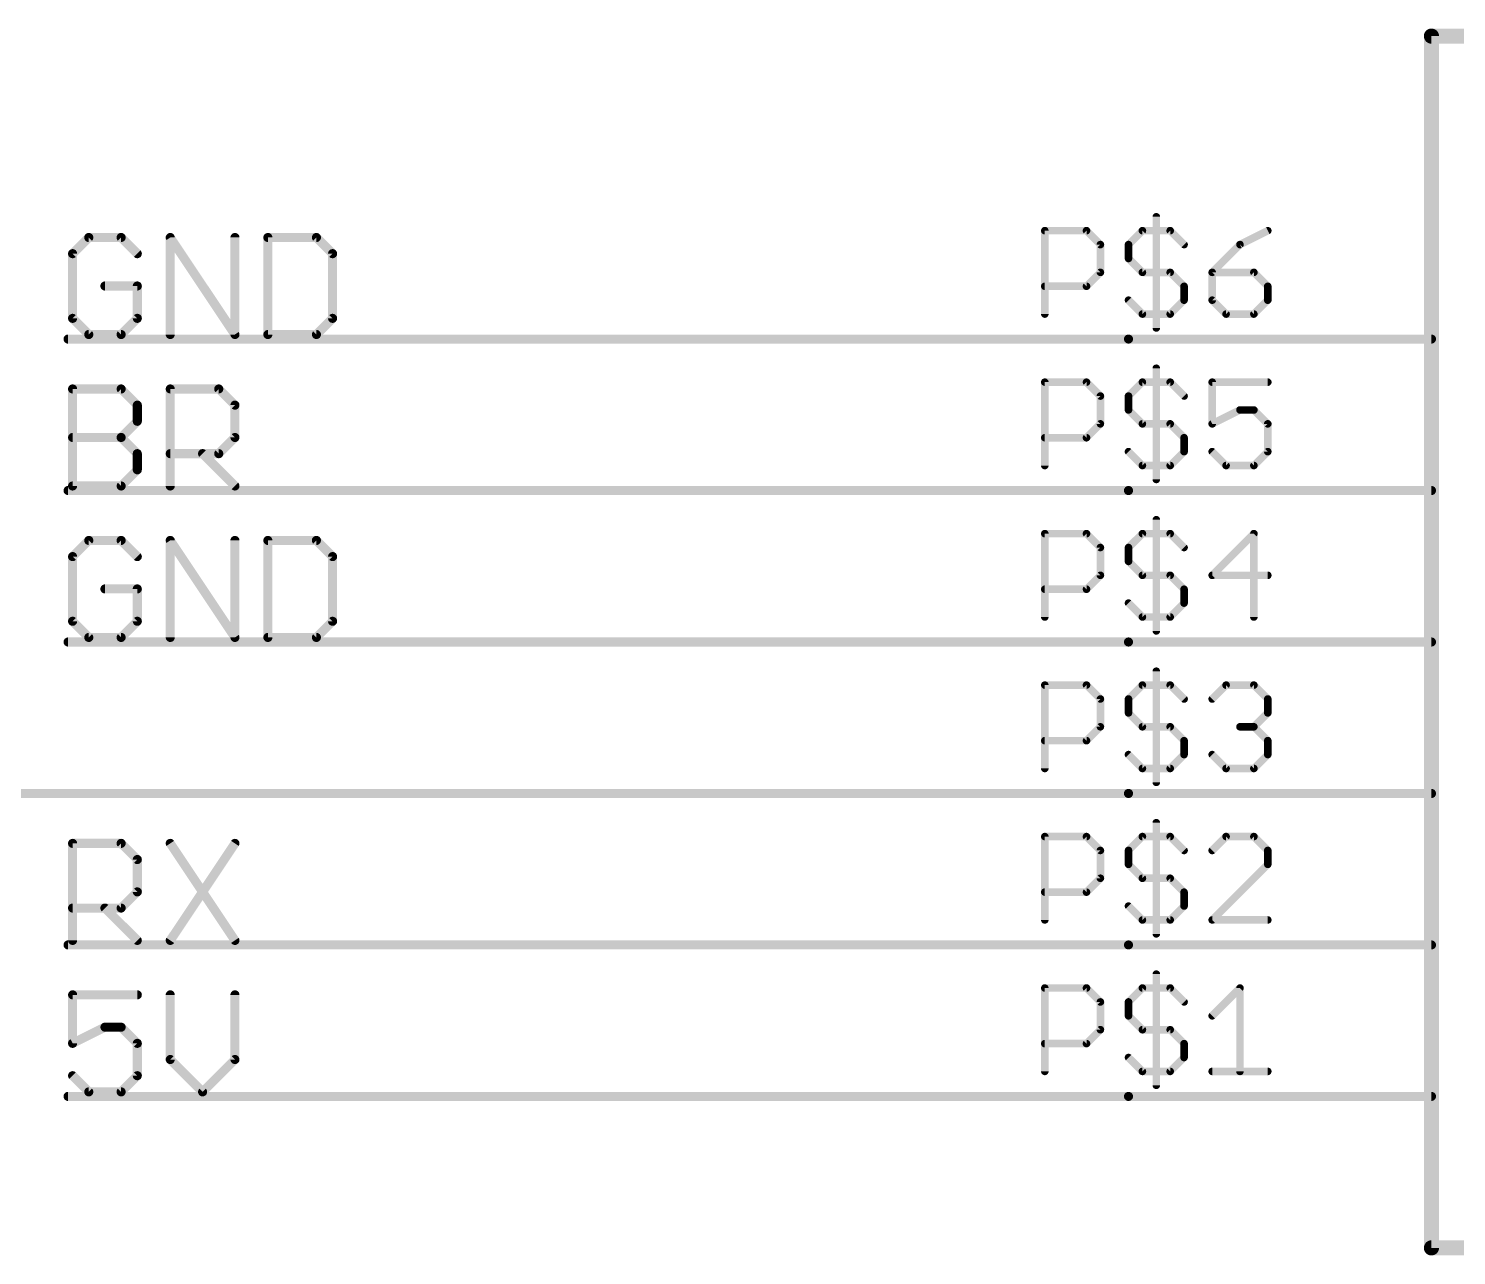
# Model space of a CAD drawing. Extents: x -31 to 132, y -11 to 79.
# Drawn here: x -8.28 to 15.66, y -10.29 to 10.29 of the extents above; entities that cross this region are included whole.
import ezdxf

# ---------------------------------------------------------------- set-up
doc = ezdxf.new("R2010")
doc.units = 0
for name, color, linetype in [('91', 82, 'CONTINUOUS'), ('94', 22, 'CONTINUOUS'), ('95', 253, 'CONTINUOUS')]:
    doc.layers.add(name, color=color, linetype=linetype)

msp = doc.modelspace()

# ---------------------------------------------------------------- linework, layer by layer
at = {"layer": '91', "const_width": 0.1524}
for points in [[(10.16, 5.08), (-7.62, 5.08)], [(10.16, 2.54), (-7.62, 2.54)], [(10.16, 0), (-7.62, 0)], [(10.16, -2.54), (-17.78, -2.54)], [(-7.62, -5.08), (10.16, -5.08)], [(10.16, -7.62), (-7.62, -7.62)]]:
    msp.add_lwpolyline(points, dxfattribs=at)
at = {"layer": '91', "const_width": 0.0762}
for points in [[(-7.62, 5.1181, 1), (-7.62, 5.0419)], [(10.16, 5.0419, 1), (10.16, 5.1181)], [(-7.62, 2.5781, 1), (-7.62, 2.5019)], [(10.16, 2.5019, 1), (10.16, 2.5781)], [(-7.62, 0.0381, 1), (-7.62, -0.0381)], [(10.16, -0.0381, 1), (10.16, 0.0381)], [(10.16, -2.5781, 1), (10.16, -2.5019)], [(-7.62, -5.0419, 1), (-7.62, -5.1181)], [(10.16, -5.1181, 1), (10.16, -5.0419)], [(-7.62, -7.5819, 1), (-7.62, -7.6581)], [(10.16, -7.6581, 1), (10.16, -7.5819)]]:
    msp.add_lwpolyline(points, format="xyb", dxfattribs=at)
at = {"layer": '94'}
for points, const_width in [([(15.24, -10.16), (15.24, 10.16)], 0.254), ([(15.24, 10.16), (27.94, 10.16)], 0.254), ([(10.16, 5.08), (15.24, 5.08)], 0.1524), ([(10.16, 2.54), (15.24, 2.54)], 0.1524), ([(10.16, 0), (15.24, 0)], 0.1524), ([(10.16, -2.54), (15.24, -2.54)], 0.1524), ([(10.16, -5.08), (15.24, -5.08)], 0.1524), ([(10.16, -7.62), (15.24, -7.62)], 0.1524), ([(27.94, -10.16), (15.24, -10.16)], 0.254)]:
    msp.add_lwpolyline(points, dxfattribs=dict(at, const_width=const_width))
for points, const_width in [([(15.3035, 10.16, 1), (15.1765, 10.16)], 0.127), ([(15.24, 10.2235, 1), (15.24, 10.0965)], 0.127), ([(10.16, 5.1181, 1), (10.16, 5.0419)], 0.0762), ([(15.24, 5.0419, 1), (15.24, 5.1181)], 0.0762), ([(10.16, 2.5781, 1), (10.16, 2.5019)], 0.0762), ([(15.24, 2.5019, 1), (15.24, 2.5781)], 0.0762), ([(10.16, 0.0381, 1), (10.16, -0.0381)], 0.0762), ([(15.24, -0.0381, 1), (15.24, 0.0381)], 0.0762), ([(10.16, -2.5019, 1), (10.16, -2.5781)], 0.0762), ([(15.24, -2.5781, 1), (15.24, -2.5019)], 0.0762), ([(10.16, -5.0419, 1), (10.16, -5.1181)], 0.0762), ([(15.24, -5.1181, 1), (15.24, -5.0419)], 0.0762), ([(10.16, -7.5819, 1), (10.16, -7.6581)], 0.0762), ([(15.24, -7.6581, 1), (15.24, -7.5819)], 0.0762), ([(15.24, -10.0965, 1), (15.24, -10.2235)], 0.127), ([(15.1765, -10.16, 1), (15.3035, -10.16)], 0.127)]:
    msp.add_lwpolyline(points, format="xyb", dxfattribs=dict(at, const_width=const_width))
at = {"layer": '95'}
for points, const_width in [([(10.6262, 7.1303), (10.6262, 5.2661)], 0.127), ([(8.7569, 5.4991), (8.7569, 6.8973)], 0.127), ([(8.7569, 6.8973), (9.456, 6.8973)], 0.127), ([(9.456, 6.8973), (9.689, 6.6643)], 0.127), ([(10.1601, 6.6643), (10.3932, 6.8973)], 0.127), ([(10.3932, 6.8973), (10.8592, 6.8973)], 0.127), ([(10.8592, 6.8973), (11.0923, 6.6643)], 0.127), ([(12.4955, 6.8973), (12.0295, 6.6643)], 0.127), ([(-7.2726, 6.7832), (-7.5438, 6.512)], 0.1524), ([(-6.7303, 6.7832), (-7.2726, 6.7832)], 0.1524), ([(-6.4591, 6.512), (-6.7303, 6.7832)], 0.1524), ([(-5.9066, 5.1562), (-5.9066, 6.7832)], 0.1524), ([(-5.9066, 6.7832), (-4.822, 5.1562)], 0.1524), ([(-4.822, 5.1562), (-4.822, 6.7832)], 0.1524), ([(-4.2695, 6.7832), (-4.2695, 5.1562)], 0.1524), ([(-3.456, 6.7832), (-4.2695, 6.7832)], 0.1524), ([(-3.1848, 6.512), (-3.456, 6.7832)], 0.1524), ([(9.689, 6.6643), (9.689, 6.1982)], 0.127), ([(10.1601, 6.4312), (10.1601, 6.6643)], 0.127), ([(12.0295, 6.6643), (11.5634, 6.1982)], 0.127), ([(-7.5438, 6.512), (-7.5438, 5.4274)], 0.1524), ([(-3.1848, 5.4274), (-3.1848, 6.512)], 0.1524), ([(10.3932, 6.1982), (10.1601, 6.4312)], 0.127), ([(9.689, 6.1982), (9.456, 5.9652)], 0.127), ([(10.8592, 6.1982), (10.3932, 6.1982)], 0.127), ([(11.0923, 5.9652), (10.8592, 6.1982)], 0.127), ([(11.5634, 6.1982), (11.5634, 5.7321)], 0.127), ([(12.2625, 6.1982), (11.5634, 6.1982)], 0.127), ([(12.4955, 5.9652), (12.2625, 6.1982)], 0.127), ([(-6.4591, 5.9697), (-7.0015, 5.9697)], 0.1524), ([(-6.4591, 5.4274), (-6.4591, 5.9697)], 0.1524), ([(9.456, 5.9652), (8.7569, 5.9652)], 0.127), ([(11.0923, 5.7321), (11.0923, 5.9652)], 0.127), ([(12.4955, 5.7321), (12.4955, 5.9652)], 0.127), ([(10.1601, 5.7321), (10.3932, 5.4991)], 0.127), ([(10.8592, 5.4991), (11.0923, 5.7321)], 0.127), ([(11.5634, 5.7321), (11.7965, 5.4991)], 0.127), ([(12.2625, 5.4991), (12.4955, 5.7321)], 0.127), ([(10.3932, 5.4991), (10.8592, 5.4991)], 0.127), ([(11.7965, 5.4991), (12.2625, 5.4991)], 0.127), ([(-7.5438, 5.4274), (-7.2726, 5.1562)], 0.1524), ([(-6.7303, 5.1562), (-6.4591, 5.4274)], 0.1524), ([(-3.456, 5.1562), (-3.1848, 5.4274)], 0.1524), ([(-7.2726, 5.1562), (-6.7303, 5.1562)], 0.1524), ([(-4.2695, 5.1562), (-3.456, 5.1562)], 0.1524), ([(10.6262, 4.5903), (10.6262, 2.7261)], 0.127), ([(-7.5438, 2.6162), (-7.5438, 4.2432)], 0.1524), ([(-7.5438, 4.2432), (-6.7303, 4.2432)], 0.1524), ([(-6.7303, 4.2432), (-6.4591, 3.972)], 0.1524), ([(-5.9066, 2.6162), (-5.9066, 4.2432)], 0.1524), ([(-5.9066, 4.2432), (-5.0932, 4.2432)], 0.1524), ([(-5.0932, 4.2432), (-4.822, 3.972)], 0.1524), ([(8.7569, 2.9591), (8.7569, 4.3573)], 0.127), ([(8.7569, 4.3573), (9.456, 4.3573)], 0.127), ([(9.456, 4.3573), (9.689, 4.1243)], 0.127), ([(10.1601, 4.1243), (10.3932, 4.3573)], 0.127), ([(10.3932, 4.3573), (10.8592, 4.3573)], 0.127), ([(10.8592, 4.3573), (11.0923, 4.1243)], 0.127), ([(12.4955, 4.3573), (11.5634, 4.3573)], 0.127), ([(11.5634, 4.3573), (11.5634, 3.6582)], 0.127), ([(9.689, 4.1243), (9.689, 3.6582)], 0.127), ([(10.1601, 3.8912), (10.1601, 4.1243)], 0.127), ([(-6.4591, 3.972), (-6.4591, 3.7009)], 0.1524), ([(-4.822, 3.972), (-4.822, 3.4297)], 0.1524), ([(10.3932, 3.6582), (10.1601, 3.8912)], 0.127), ([(11.5634, 3.6582), (12.0295, 3.8912)], 0.127), ([(12.0295, 3.8912), (12.2625, 3.8912)], 0.127), ([(12.2625, 3.8912), (12.4955, 3.6582)], 0.127), ([(-6.4591, 3.7009), (-6.7303, 3.4297)], 0.1524), ([(9.689, 3.6582), (9.456, 3.4252)], 0.127), ([(10.8592, 3.6582), (10.3932, 3.6582)], 0.127), ([(11.0923, 3.4252), (10.8592, 3.6582)], 0.127), ([(12.4955, 3.6582), (12.4955, 3.1921)], 0.127), ([(-7.5438, 3.4297), (-6.7303, 3.4297)], 0.1524), ([(-6.7303, 3.4297), (-6.4591, 3.1585)], 0.1524), ([(-4.822, 3.4297), (-5.0932, 3.1585)], 0.1524), ([(9.456, 3.4252), (8.7569, 3.4252)], 0.127), ([(11.0923, 3.1921), (11.0923, 3.4252)], 0.127), ([(-6.4591, 3.1585), (-6.4591, 2.8874)], 0.1524), ([(-5.0932, 3.1585), (-5.9066, 3.1585)], 0.1524), ([(-5.3643, 3.1585), (-4.822, 2.6162)], 0.1524), ([(10.1601, 3.1921), (10.3932, 2.9591)], 0.127), ([(10.8592, 2.9591), (11.0923, 3.1921)], 0.127), ([(11.7965, 2.9591), (11.5634, 3.1921)], 0.127), ([(12.4955, 3.1921), (12.2625, 2.9591)], 0.127), ([(-6.4591, 2.8874), (-6.7303, 2.6162)], 0.1524), ([(10.3932, 2.9591), (10.8592, 2.9591)], 0.127), ([(12.2625, 2.9591), (11.7965, 2.9591)], 0.127), ([(-6.7303, 2.6162), (-7.5438, 2.6162)], 0.1524), ([(10.6262, 2.0503), (10.6262, 0.1861)], 0.127), ([(-7.2726, 1.7032), (-7.5438, 1.432)], 0.1524), ([(-6.7303, 1.7032), (-7.2726, 1.7032)], 0.1524), ([(-6.4591, 1.432), (-6.7303, 1.7032)], 0.1524), ([(-5.9066, 0.0762), (-5.9066, 1.7032)], 0.1524), ([(-5.9066, 1.7032), (-4.822, 0.0762)], 0.1524), ([(-4.822, 0.0762), (-4.822, 1.7032)], 0.1524), ([(-4.2695, 1.7032), (-4.2695, 0.0762)], 0.1524), ([(-3.456, 1.7032), (-4.2695, 1.7032)], 0.1524), ([(-3.1848, 1.432), (-3.456, 1.7032)], 0.1524), ([(8.7569, 0.4191), (8.7569, 1.8173)], 0.127), ([(8.7569, 1.8173), (9.456, 1.8173)], 0.127), ([(9.456, 1.8173), (9.689, 1.5843)], 0.127), ([(10.1601, 1.5843), (10.3932, 1.8173)], 0.127), ([(10.3932, 1.8173), (10.8592, 1.8173)], 0.127), ([(10.8592, 1.8173), (11.0923, 1.5843)], 0.127), ([(12.2625, 1.8173), (11.5634, 1.1182)], 0.127), ([(12.2625, 0.4191), (12.2625, 1.8173)], 0.127), ([(-7.5438, 1.432), (-7.5438, 0.3474)], 0.1524), ([(-3.1848, 0.3474), (-3.1848, 1.432)], 0.1524), ([(9.689, 1.5843), (9.689, 1.1182)], 0.127), ([(10.1601, 1.3512), (10.1601, 1.5843)], 0.127), ([(10.3932, 1.1182), (10.1601, 1.3512)], 0.127), ([(-6.4591, 0.8897), (-7.0015, 0.8897)], 0.1524), ([(-6.4591, 0.3474), (-6.4591, 0.8897)], 0.1524), ([(9.689, 1.1182), (9.456, 0.8852)], 0.127), ([(10.8592, 1.1182), (10.3932, 1.1182)], 0.127), ([(11.0923, 0.8852), (10.8592, 1.1182)], 0.127), ([(11.5634, 1.1182), (12.4955, 1.1182)], 0.127), ([(9.456, 0.8852), (8.7569, 0.8852)], 0.127), ([(11.0923, 0.6521), (11.0923, 0.8852)], 0.127), ([(10.1601, 0.6521), (10.3932, 0.4191)], 0.127), ([(10.3932, 0.4191), (10.8592, 0.4191)], 0.127), ([(10.8592, 0.4191), (11.0923, 0.6521)], 0.127), ([(-7.5438, 0.3474), (-7.2726, 0.0762)], 0.1524), ([(-6.7303, 0.0762), (-6.4591, 0.3474)], 0.1524), ([(-3.456, 0.0762), (-3.1848, 0.3474)], 0.1524), ([(-7.2726, 0.0762), (-6.7303, 0.0762)], 0.1524), ([(-4.2695, 0.0762), (-3.456, 0.0762)], 0.1524), ([(10.6262, -0.4897), (10.6262, -2.3539)], 0.127), ([(8.7569, -2.1209), (8.7569, -0.7227)], 0.127), ([(8.7569, -0.7227), (9.456, -0.7227)], 0.127), ([(9.456, -0.7227), (9.689, -0.9557)], 0.127), ([(10.1601, -0.9557), (10.3932, -0.7227)], 0.127), ([(10.3932, -0.7227), (10.8592, -0.7227)], 0.127), ([(10.8592, -0.7227), (11.0923, -0.9557)], 0.127), ([(11.5634, -0.9557), (11.7965, -0.7227)], 0.127), ([(11.7965, -0.7227), (12.2625, -0.7227)], 0.127), ([(12.2625, -0.7227), (12.4955, -0.9557)], 0.127), ([(9.689, -0.9557), (9.689, -1.4218)], 0.127), ([(10.1601, -1.1888), (10.1601, -0.9557)], 0.127), ([(12.4955, -0.9557), (12.4955, -1.1888)], 0.127), ([(10.3932, -1.4218), (10.1601, -1.1888)], 0.127), ([(12.4955, -1.1888), (12.2625, -1.4218)], 0.127), ([(9.689, -1.4218), (9.456, -1.6548)], 0.127), ([(10.8592, -1.4218), (10.3932, -1.4218)], 0.127), ([(11.0923, -1.6548), (10.8592, -1.4218)], 0.127), ([(12.2625, -1.4218), (12.0295, -1.4218)], 0.127), ([(12.2625, -1.4218), (12.4955, -1.6548)], 0.127), ([(9.456, -1.6548), (8.7569, -1.6548)], 0.127), ([(11.0923, -1.8879), (11.0923, -1.6548)], 0.127), ([(12.4955, -1.6548), (12.4955, -1.8879)], 0.127), ([(10.1601, -1.8879), (10.3932, -2.1209)], 0.127), ([(10.8592, -2.1209), (11.0923, -1.8879)], 0.127), ([(11.7965, -2.1209), (11.5634, -1.8879)], 0.127), ([(12.4955, -1.8879), (12.2625, -2.1209)], 0.127), ([(10.3932, -2.1209), (10.8592, -2.1209)], 0.127), ([(12.2625, -2.1209), (11.7965, -2.1209)], 0.127), ([(10.6262, -3.0297), (10.6262, -4.8939)], 0.127), ([(-7.5438, -5.0038), (-7.5438, -3.3768)], 0.1524), ([(-7.5438, -3.3768), (-6.7303, -3.3768)], 0.1524), ([(-6.7303, -3.3768), (-6.4591, -3.648)], 0.1524), ([(-5.9066, -3.3768), (-4.822, -5.0038)], 0.1524), ([(-4.822, -3.3768), (-5.9066, -5.0038)], 0.1524), ([(8.7569, -4.6609), (8.7569, -3.2627)], 0.127), ([(8.7569, -3.2627), (9.456, -3.2627)], 0.127), ([(9.456, -3.2627), (9.689, -3.4957)], 0.127), ([(10.1601, -3.4957), (10.3932, -3.2627)], 0.127), ([(10.3932, -3.2627), (10.8592, -3.2627)], 0.127), ([(10.8592, -3.2627), (11.0923, -3.4957)], 0.127), ([(11.7965, -3.2627), (11.5634, -3.4957)], 0.127), ([(12.2625, -3.2627), (11.7965, -3.2627)], 0.127), ([(12.4955, -3.4957), (12.2625, -3.2627)], 0.127), ([(-6.4591, -3.648), (-6.4591, -4.1903)], 0.1524), ([(9.689, -3.4957), (9.689, -3.9618)], 0.127), ([(10.1601, -3.7288), (10.1601, -3.4957)], 0.127), ([(12.4955, -3.7288), (12.4955, -3.4957)], 0.127), ([(10.3932, -3.9618), (10.1601, -3.7288)], 0.127), ([(11.5634, -4.6609), (12.4955, -3.7288)], 0.127), ([(9.689, -3.9618), (9.456, -4.1948)], 0.127), ([(10.8592, -3.9618), (10.3932, -3.9618)], 0.127), ([(11.0923, -4.1948), (10.8592, -3.9618)], 0.127), ([(-6.4591, -4.1903), (-6.7303, -4.4615)], 0.1524), ([(9.456, -4.1948), (8.7569, -4.1948)], 0.127), ([(11.0923, -4.4279), (11.0923, -4.1948)], 0.127), ([(-6.7303, -4.4615), (-7.5438, -4.4615)], 0.1524), ([(-7.0015, -4.4615), (-6.4591, -5.0038)], 0.1524), ([(10.1601, -4.4279), (10.3932, -4.6609)], 0.127), ([(10.8592, -4.6609), (11.0923, -4.4279)], 0.127), ([(10.3932, -4.6609), (10.8592, -4.6609)], 0.127), ([(12.4955, -4.6609), (11.5634, -4.6609)], 0.127), ([(10.6262, -5.5697), (10.6262, -7.4339)], 0.127), ([(8.7569, -7.2009), (8.7569, -5.8027)], 0.127), ([(8.7569, -5.8027), (9.456, -5.8027)], 0.127), ([(9.456, -5.8027), (9.689, -6.0357)], 0.127), ([(10.1601, -6.0357), (10.3932, -5.8027)], 0.127), ([(10.3932, -5.8027), (10.8592, -5.8027)], 0.127), ([(10.8592, -5.8027), (11.0923, -6.0357)], 0.127), ([(11.5634, -6.2688), (12.0295, -5.8027)], 0.127), ([(12.0295, -5.8027), (12.0295, -7.2009)], 0.127), ([(-6.4591, -5.9168), (-7.5438, -5.9168)], 0.1524), ([(-7.5438, -5.9168), (-7.5438, -6.7303)], 0.1524), ([(-5.9066, -5.9168), (-5.9066, -7.0015)], 0.1524), ([(-4.822, -7.0015), (-4.822, -5.9168)], 0.1524), ([(9.689, -6.0357), (9.689, -6.5018)], 0.127), ([(10.1601, -6.2688), (10.1601, -6.0357)], 0.127), ([(10.3932, -6.5018), (10.1601, -6.2688)], 0.127), ([(-7.5438, -6.7303), (-7.0015, -6.4591)], 0.1524), ([(-7.0015, -6.4591), (-6.7303, -6.4591)], 0.1524), ([(-6.7303, -6.4591), (-6.4591, -6.7303)], 0.1524), ([(9.689, -6.5018), (9.456, -6.7348)], 0.127), ([(10.8592, -6.5018), (10.3932, -6.5018)], 0.127), ([(11.0923, -6.7348), (10.8592, -6.5018)], 0.127), ([(-6.4591, -6.7303), (-6.4591, -7.2726)], 0.1524), ([(9.456, -6.7348), (8.7569, -6.7348)], 0.127), ([(11.0923, -6.9679), (11.0923, -6.7348)], 0.127), ([(-5.9066, -7.0015), (-5.3643, -7.5438)], 0.1524), ([(-5.3643, -7.5438), (-4.822, -7.0015)], 0.1524), ([(10.1601, -6.9679), (10.3932, -7.2009)], 0.127), ([(10.8592, -7.2009), (11.0923, -6.9679)], 0.127), ([(10.3932, -7.2009), (10.8592, -7.2009)], 0.127), ([(11.5634, -7.2009), (12.4955, -7.2009)], 0.127), ([(-7.2726, -7.5438), (-7.5438, -7.2726)], 0.1524), ([(-6.4591, -7.2726), (-6.7303, -7.5438)], 0.1524), ([(-6.7303, -7.5438), (-7.2726, -7.5438)], 0.1524)]:
    msp.add_lwpolyline(points, dxfattribs=dict(at, const_width=const_width))
for points, const_width in [([(10.658, 7.1303, 1), (10.5945, 7.1303)], 0.0635), ([(8.7886, 6.8973, 1), (8.7251, 6.8973)], 0.0635), ([(8.7569, 6.929, 1), (8.7569, 6.8655)], 0.0635), ([(9.4784, 6.9197, 1), (9.4335, 6.8748)], 0.0635), ([(9.456, 6.8655, 1), (9.456, 6.929)], 0.0635), ([(10.3932, 6.929, 1), (10.3932, 6.8655)], 0.0635), ([(10.4156, 6.8748, 1), (10.3707, 6.9197)], 0.0635), ([(10.8817, 6.9197, 1), (10.8368, 6.8748)], 0.0635), ([(10.8592, 6.8655, 1), (10.8592, 6.929)], 0.0635), ([(12.5097, 6.8689, 1), (12.4813, 6.9257)], 0.0635), ([(-7.2726, 6.8213, 1), (-7.2726, 6.7451)], 0.0762), ([(-7.2457, 6.7562, 1), (-7.2996, 6.8101)], 0.0762), ([(-6.7034, 6.8101, 1), (-6.7572, 6.7562)], 0.0762), ([(-6.7303, 6.7451, 1), (-6.7303, 6.8213)], 0.0762), ([(-5.8685, 6.7832, 1), (-5.9447, 6.7832)], 0.0762), ([(-5.8749, 6.8043, 1), (-5.9383, 6.7621)], 0.0762), ([(-4.7839, 6.7832, 1), (-4.8601, 6.7832)], 0.0762), ([(-4.2314, 6.7832, 1), (-4.3076, 6.7832)], 0.0762), ([(-4.2695, 6.8213, 1), (-4.2695, 6.7451)], 0.0762), ([(-3.4291, 6.8101, 1), (-3.4829, 6.7562)], 0.0762), ([(-3.456, 6.7451, 1), (-3.456, 6.8213)], 0.0762), ([(9.7207, 6.6643, 1), (9.6572, 6.6643)], 0.0635), ([(9.6665, 6.6418, 1), (9.7114, 6.6867)], 0.0635), ([(10.1919, 6.6643, 1), (10.1284, 6.6643)], 0.0635), ([(10.1377, 6.6867, 1), (10.1826, 6.6418)], 0.0635), ([(11.0698, 6.6418, 1), (11.1147, 6.6867)], 0.0635), ([(12.0153, 6.6927, 1), (12.0437, 6.6359)], 0.0635), ([(12.0519, 6.6418, 1), (12.007, 6.6867)], 0.0635), ([(-7.5057, 6.512, 1), (-7.5819, 6.512)], 0.0762), ([(-7.5707, 6.539, 1), (-7.5169, 6.4851)], 0.0762), ([(-6.4861, 6.4851, 1), (-6.4322, 6.539)], 0.0762), ([(-3.1467, 6.512, 1), (-3.2229, 6.512)], 0.0762), ([(-3.2118, 6.4851, 1), (-3.1579, 6.539)], 0.0762), ([(10.1826, 6.4537, 1), (10.1377, 6.4088)], 0.0635), ([(9.6572, 6.1982, 1), (9.7207, 6.1982)], 0.0635), ([(9.7114, 6.1757, 1), (9.6665, 6.2206)], 0.0635), ([(10.1284, 6.4312, 1), (10.1919, 6.4312)], 0.0635), ([(10.3932, 6.2299, 1), (10.3932, 6.1664)], 0.0635), ([(10.3707, 6.1757, 1), (10.4156, 6.2206)], 0.0635), ([(10.8817, 6.2206, 1), (10.8368, 6.1757)], 0.0635), ([(10.8592, 6.1664, 1), (10.8592, 6.2299)], 0.0635), ([(11.5634, 6.2299, 1), (11.5634, 6.1664)], 0.0635), ([(11.5952, 6.1982, 1), (11.5317, 6.1982)], 0.0635), ([(11.541, 6.2206, 1), (11.5859, 6.1757)], 0.0635), ([(12.285, 6.2206, 1), (12.2401, 6.1757)], 0.0635), ([(12.2625, 6.1664, 1), (12.2625, 6.2299)], 0.0635), ([(-7.0015, 6.0078, 1), (-7.0015, 5.9316)], 0.0762), ([(-6.421, 5.9697, 1), (-6.4972, 5.9697)], 0.0762), ([(-6.4591, 5.9316, 1), (-6.4591, 6.0078)], 0.0762), ([(8.7569, 5.9969, 1), (8.7569, 5.9334)], 0.0635), ([(9.4335, 5.9876, 1), (9.4784, 5.9427)], 0.0635), ([(9.456, 5.9334, 1), (9.456, 5.9969)], 0.0635), ([(11.124, 5.9652, 1), (11.0605, 5.9652)], 0.0635), ([(11.0698, 5.9427, 1), (11.1147, 5.9876)], 0.0635), ([(12.5273, 5.9652, 1), (12.4638, 5.9652)], 0.0635), ([(12.4731, 5.9427, 1), (12.518, 5.9876)], 0.0635), ([(10.1826, 5.7546, 1), (10.1377, 5.7097)], 0.0635), ([(11.0605, 5.7321, 1), (11.124, 5.7321)], 0.0635), ([(11.1147, 5.7097, 1), (11.0698, 5.7546)], 0.0635), ([(11.5859, 5.7546, 1), (11.541, 5.7097)], 0.0635), ([(11.5317, 5.7321, 1), (11.5952, 5.7321)], 0.0635), ([(12.4638, 5.7321, 1), (12.5273, 5.7321)], 0.0635), ([(12.518, 5.7097, 1), (12.4731, 5.7546)], 0.0635), ([(8.7251, 5.4991, 1), (8.7886, 5.4991)], 0.0635), ([(10.3932, 5.5309, 1), (10.3932, 5.4674)], 0.0635), ([(10.3707, 5.4766, 1), (10.4156, 5.5216)], 0.0635), ([(10.8368, 5.5216, 1), (10.8817, 5.4766)], 0.0635), ([(10.8592, 5.4674, 1), (10.8592, 5.5309)], 0.0635), ([(11.7965, 5.5309, 1), (11.7965, 5.4674)], 0.0635), ([(11.774, 5.4766, 1), (11.8189, 5.5216)], 0.0635), ([(12.2401, 5.5216, 1), (12.285, 5.4766)], 0.0635), ([(12.2625, 5.4674, 1), (12.2625, 5.5309)], 0.0635), ([(-7.5169, 5.4543, 1), (-7.5707, 5.4004)], 0.0762), ([(-7.5819, 5.4274, 1), (-7.5057, 5.4274)], 0.0762), ([(-6.4972, 5.4274, 1), (-6.421, 5.4274)], 0.0762), ([(-6.4322, 5.4004, 1), (-6.4861, 5.4543)], 0.0762), ([(-3.2229, 5.4274, 1), (-3.1467, 5.4274)], 0.0762), ([(-3.1579, 5.4004, 1), (-3.2118, 5.4543)], 0.0762), ([(10.5945, 5.2661, 1), (10.658, 5.2661)], 0.0635), ([(-7.2726, 5.1943, 1), (-7.2726, 5.1181)], 0.0762), ([(-7.2996, 5.1293, 1), (-7.2457, 5.1831)], 0.0762), ([(-6.7572, 5.1831, 1), (-6.7034, 5.1293)], 0.0762), ([(-6.7303, 5.1181, 1), (-6.7303, 5.1943)], 0.0762), ([(-5.9447, 5.1562, 1), (-5.8685, 5.1562)], 0.0762), ([(-4.8601, 5.1562, 1), (-4.7839, 5.1562)], 0.0762), ([(-4.8537, 5.1351, 1), (-4.7903, 5.1773)], 0.0762), ([(-4.2695, 5.1943, 1), (-4.2695, 5.1181)], 0.0762), ([(-4.3076, 5.1562, 1), (-4.2314, 5.1562)], 0.0762), ([(-3.4829, 5.1831, 1), (-3.4291, 5.1293)], 0.0762), ([(-3.456, 5.1181, 1), (-3.456, 5.1943)], 0.0762), ([(10.658, 4.5903, 1), (10.5945, 4.5903)], 0.0635), ([(-7.5057, 4.2432, 1), (-7.5819, 4.2432)], 0.0762), ([(-7.5438, 4.2813, 1), (-7.5438, 4.2051)], 0.0762), ([(-6.7034, 4.2701, 1), (-6.7572, 4.2162)], 0.0762), ([(-6.7303, 4.2051, 1), (-6.7303, 4.2813)], 0.0762), ([(-5.8685, 4.2432, 1), (-5.9447, 4.2432)], 0.0762), ([(-5.9066, 4.2813, 1), (-5.9066, 4.2051)], 0.0762), ([(-5.0662, 4.2701, 1), (-5.1201, 4.2162)], 0.0762), ([(-5.0932, 4.2051, 1), (-5.0932, 4.2813)], 0.0762), ([(8.7886, 4.3573, 1), (8.7251, 4.3573)], 0.0635), ([(8.7569, 4.389, 1), (8.7569, 4.3255)], 0.0635), ([(9.4784, 4.3797, 1), (9.4335, 4.3348)], 0.0635), ([(9.456, 4.3255, 1), (9.456, 4.389)], 0.0635), ([(10.3932, 4.389, 1), (10.3932, 4.3255)], 0.0635), ([(10.4156, 4.3348, 1), (10.3707, 4.3797)], 0.0635), ([(10.8817, 4.3797, 1), (10.8368, 4.3348)], 0.0635), ([(10.8592, 4.3255, 1), (10.8592, 4.389)], 0.0635), ([(11.5634, 4.389, 1), (11.5634, 4.3255)], 0.0635), ([(11.5952, 4.3573, 1), (11.5317, 4.3573)], 0.0635), ([(12.4955, 4.3255, 1), (12.4955, 4.389)], 0.0635), ([(9.7207, 4.1243, 1), (9.6572, 4.1243)], 0.0635), ([(9.6665, 4.1018, 1), (9.7114, 4.1467)], 0.0635), ([(10.1919, 4.1243, 1), (10.1284, 4.1243)], 0.0635), ([(10.1377, 4.1467, 1), (10.1826, 4.1018)], 0.0635), ([(11.0698, 4.1018, 1), (11.1147, 4.1467)], 0.0635), ([(-6.421, 3.972, 1), (-6.4972, 3.972)], 0.0762), ([(-6.4861, 3.9451, 1), (-6.4322, 3.999)], 0.0762), ([(-4.7839, 3.972, 1), (-4.8601, 3.972)], 0.0762), ([(-4.8489, 3.9451, 1), (-4.795, 3.999)], 0.0762), ([(10.1284, 3.8912, 1), (10.1919, 3.8912)], 0.0635), ([(10.1826, 3.9137, 1), (10.1377, 3.8688)], 0.0635), ([(12.0295, 3.923, 1), (12.0295, 3.8595)], 0.0635), ([(12.0437, 3.8628, 1), (12.0153, 3.9196)], 0.0635), ([(12.285, 3.9137, 1), (12.2401, 3.8688)], 0.0635), ([(12.2625, 3.8595, 1), (12.2625, 3.923)], 0.0635), ([(-6.4972, 3.7009, 1), (-6.421, 3.7009)], 0.0762), ([(-6.4322, 3.6739, 1), (-6.4861, 3.7278)], 0.0762), ([(9.6572, 3.6582, 1), (9.7207, 3.6582)], 0.0635), ([(9.7114, 3.6357, 1), (9.6665, 3.6806)], 0.0635), ([(10.3932, 3.6899, 1), (10.3932, 3.6264)], 0.0635), ([(10.3707, 3.6357, 1), (10.4156, 3.6806)], 0.0635), ([(10.8817, 3.6806, 1), (10.8368, 3.6357)], 0.0635), ([(10.8592, 3.6264, 1), (10.8592, 3.6899)], 0.0635), ([(11.5492, 3.6866, 1), (11.5776, 3.6298)], 0.0635), ([(11.5317, 3.6582, 1), (11.5952, 3.6582)], 0.0635), ([(12.5273, 3.6582, 1), (12.4638, 3.6582)], 0.0635), ([(12.4731, 3.6357, 1), (12.518, 3.6806)], 0.0635), ([(-7.5438, 3.4678, 1), (-7.5438, 3.3916)], 0.0762), ([(-6.7034, 3.4566, 1), (-6.7572, 3.4028)], 0.0762), ([(-6.7572, 3.4566, 1), (-6.7034, 3.4028)], 0.0762), ([(-6.7303, 3.3916, 1), (-6.7303, 3.4678)], 0.0762), ([(-4.8601, 3.4297, 1), (-4.7839, 3.4297)], 0.0762), ([(-4.795, 3.4028, 1), (-4.8489, 3.4566)], 0.0762), ([(8.7569, 3.4569, 1), (8.7569, 3.3934)], 0.0635), ([(9.4335, 3.4476, 1), (9.4784, 3.4027)], 0.0635), ([(9.456, 3.3934, 1), (9.456, 3.4569)], 0.0635), ([(11.124, 3.4252, 1), (11.0605, 3.4252)], 0.0635), ([(11.0698, 3.4027, 1), (11.1147, 3.4476)], 0.0635), ([(-6.421, 3.1585, 1), (-6.4972, 3.1585)], 0.0762), ([(-6.4861, 3.1316, 1), (-6.4322, 3.1855)], 0.0762), ([(-5.9066, 3.1966, 1), (-5.9066, 3.1204)], 0.0762), ([(-5.3374, 3.1855, 1), (-5.3913, 3.1316)], 0.0762), ([(-5.1201, 3.1855, 1), (-5.0662, 3.1316)], 0.0762), ([(-5.0932, 3.1204, 1), (-5.0932, 3.1966)], 0.0762), ([(10.1826, 3.2146, 1), (10.1377, 3.1697)], 0.0635), ([(11.0605, 3.1921, 1), (11.124, 3.1921)], 0.0635), ([(11.1147, 3.1697, 1), (11.0698, 3.2146)], 0.0635), ([(11.5859, 3.2146, 1), (11.541, 3.1697)], 0.0635), ([(12.4638, 3.1921, 1), (12.5273, 3.1921)], 0.0635), ([(12.518, 3.1697, 1), (12.4731, 3.2146)], 0.0635), ([(-6.4972, 2.8874, 1), (-6.421, 2.8874)], 0.0762), ([(-6.4322, 2.8604, 1), (-6.4861, 2.9143)], 0.0762), ([(8.7251, 2.9591, 1), (8.7886, 2.9591)], 0.0635), ([(10.3932, 2.9909, 1), (10.3932, 2.9274)], 0.0635), ([(10.3707, 2.9366, 1), (10.4156, 2.9816)], 0.0635), ([(10.8368, 2.9816, 1), (10.8817, 2.9366)], 0.0635), ([(10.8592, 2.9274, 1), (10.8592, 2.9909)], 0.0635), ([(11.7965, 2.9909, 1), (11.7965, 2.9274)], 0.0635), ([(11.774, 2.9366, 1), (11.8189, 2.9816)], 0.0635), ([(12.2401, 2.9816, 1), (12.285, 2.9366)], 0.0635), ([(12.2625, 2.9274, 1), (12.2625, 2.9909)], 0.0635), ([(-7.5438, 2.6543, 1), (-7.5438, 2.5781)], 0.0762), ([(-7.5819, 2.6162, 1), (-7.5057, 2.6162)], 0.0762), ([(-6.7572, 2.6431, 1), (-6.7034, 2.5893)], 0.0762), ([(-6.7303, 2.5781, 1), (-6.7303, 2.6543)], 0.0762), ([(-5.9447, 2.6162, 1), (-5.8685, 2.6162)], 0.0762), ([(-4.8489, 2.5893, 1), (-4.795, 2.6431)], 0.0762), ([(10.5945, 2.7261, 1), (10.658, 2.7261)], 0.0635), ([(10.658, 2.0503, 1), (10.5945, 2.0503)], 0.0635), ([(-7.2726, 1.7413, 1), (-7.2726, 1.6651)], 0.0762), ([(-7.2457, 1.6762, 1), (-7.2996, 1.7301)], 0.0762), ([(-6.7034, 1.7301, 1), (-6.7572, 1.6762)], 0.0762), ([(-6.7303, 1.6651, 1), (-6.7303, 1.7413)], 0.0762), ([(-5.8685, 1.7032, 1), (-5.9447, 1.7032)], 0.0762), ([(-5.8749, 1.7243, 1), (-5.9383, 1.6821)], 0.0762), ([(-4.7839, 1.7032, 1), (-4.8601, 1.7032)], 0.0762), ([(-4.2314, 1.7032, 1), (-4.3076, 1.7032)], 0.0762), ([(-4.2695, 1.7413, 1), (-4.2695, 1.6651)], 0.0762), ([(-3.4291, 1.7301, 1), (-3.4829, 1.6762)], 0.0762), ([(-3.456, 1.6651, 1), (-3.456, 1.7413)], 0.0762), ([(8.7886, 1.8173, 1), (8.7251, 1.8173)], 0.0635), ([(8.7569, 1.849, 1), (8.7569, 1.7855)], 0.0635), ([(9.4784, 1.8397, 1), (9.4335, 1.7948)], 0.0635), ([(9.456, 1.7855, 1), (9.456, 1.849)], 0.0635), ([(10.3932, 1.849, 1), (10.3932, 1.7855)], 0.0635), ([(10.4156, 1.7948, 1), (10.3707, 1.8397)], 0.0635), ([(10.8817, 1.8397, 1), (10.8368, 1.7948)], 0.0635), ([(10.8592, 1.7855, 1), (10.8592, 1.849)], 0.0635), ([(12.2943, 1.8173, 1), (12.2308, 1.8173)], 0.0635), ([(12.285, 1.7948, 1), (12.2401, 1.8397)], 0.0635), ([(-7.5057, 1.432, 1), (-7.5819, 1.432)], 0.0762), ([(-7.5707, 1.459, 1), (-7.5169, 1.4051)], 0.0762), ([(-6.4861, 1.4051, 1), (-6.4322, 1.459)], 0.0762), ([(-3.1467, 1.432, 1), (-3.2229, 1.432)], 0.0762), ([(-3.2118, 1.4051, 1), (-3.1579, 1.459)], 0.0762), ([(9.7207, 1.5843, 1), (9.6572, 1.5843)], 0.0635), ([(9.6665, 1.5618, 1), (9.7114, 1.6067)], 0.0635), ([(10.1919, 1.5843, 1), (10.1284, 1.5843)], 0.0635), ([(10.1377, 1.6067, 1), (10.1826, 1.5618)], 0.0635), ([(11.0698, 1.5618, 1), (11.1147, 1.6067)], 0.0635), ([(10.1284, 1.3512, 1), (10.1919, 1.3512)], 0.0635), ([(10.1826, 1.3737, 1), (10.1377, 1.3288)], 0.0635), ([(-7.0015, 0.9278, 1), (-7.0015, 0.8516)], 0.0762), ([(-6.421, 0.8897, 1), (-6.4972, 0.8897)], 0.0762), ([(-6.4591, 0.8516, 1), (-6.4591, 0.9278)], 0.0762), ([(9.6572, 1.1182, 1), (9.7207, 1.1182)], 0.0635), ([(9.7114, 1.0957, 1), (9.6665, 1.1406)], 0.0635), ([(10.3932, 1.1499, 1), (10.3932, 1.0864)], 0.0635), ([(10.3707, 1.0957, 1), (10.4156, 1.1406)], 0.0635), ([(10.8817, 1.1406, 1), (10.8368, 1.0957)], 0.0635), ([(10.8592, 1.0864, 1), (10.8592, 1.1499)], 0.0635), ([(11.5634, 1.1499, 1), (11.5634, 1.0864)], 0.0635), ([(11.541, 1.1406, 1), (11.5859, 1.0957)], 0.0635), ([(12.4955, 1.0864, 1), (12.4955, 1.1499)], 0.0635), ([(8.7569, 0.9169, 1), (8.7569, 0.8534)], 0.0635), ([(9.4335, 0.9076, 1), (9.4784, 0.8627)], 0.0635), ([(9.456, 0.8534, 1), (9.456, 0.9169)], 0.0635), ([(11.124, 0.8852, 1), (11.0605, 0.8852)], 0.0635), ([(11.0698, 0.8627, 1), (11.1147, 0.9076)], 0.0635), ([(10.1826, 0.6746, 1), (10.1377, 0.6297)], 0.0635), ([(10.3932, 0.4509, 1), (10.3932, 0.3874)], 0.0635), ([(10.8592, 0.3874, 1), (10.8592, 0.4509)], 0.0635), ([(11.0605, 0.6521, 1), (11.124, 0.6521)], 0.0635), ([(11.1147, 0.6297, 1), (11.0698, 0.6746)], 0.0635), ([(-7.5169, 0.3743, 1), (-7.5707, 0.3204)], 0.0762), ([(-7.5819, 0.3474, 1), (-7.5057, 0.3474)], 0.0762), ([(-6.4972, 0.3474, 1), (-6.421, 0.3474)], 0.0762), ([(-6.4322, 0.3204, 1), (-6.4861, 0.3743)], 0.0762), ([(-3.2229, 0.3474, 1), (-3.1467, 0.3474)], 0.0762), ([(-3.1579, 0.3204, 1), (-3.2118, 0.3743)], 0.0762), ([(8.7251, 0.4191, 1), (8.7886, 0.4191)], 0.0635), ([(10.3707, 0.3966, 1), (10.4156, 0.4416)], 0.0635), ([(10.8368, 0.4416, 1), (10.8817, 0.3966)], 0.0635), ([(12.2308, 0.4191, 1), (12.2943, 0.4191)], 0.0635), ([(-7.2726, 0.1143, 1), (-7.2726, 0.0381)], 0.0762), ([(-7.2996, 0.0493, 1), (-7.2457, 0.1031)], 0.0762), ([(-6.7572, 0.1031, 1), (-6.7034, 0.0493)], 0.0762), ([(-6.7303, 0.0381, 1), (-6.7303, 0.1143)], 0.0762), ([(-5.9447, 0.0762, 1), (-5.8685, 0.0762)], 0.0762), ([(-4.8601, 0.0762, 1), (-4.7839, 0.0762)], 0.0762), ([(-4.8537, 0.0551, 1), (-4.7903, 0.0973)], 0.0762), ([(-4.2695, 0.1143, 1), (-4.2695, 0.0381)], 0.0762), ([(-4.3076, 0.0762, 1), (-4.2314, 0.0762)], 0.0762), ([(-3.4829, 0.1031, 1), (-3.4291, 0.0493)], 0.0762), ([(-3.456, 0.0381, 1), (-3.456, 0.1143)], 0.0762), ([(10.5945, 0.1861, 1), (10.658, 0.1861)], 0.0635), ([(10.658, -0.4897, 1), (10.5945, -0.4897)], 0.0635), ([(8.7886, -0.7227, 1), (8.7251, -0.7227)], 0.0635), ([(8.7569, -0.691, 1), (8.7569, -0.7545)], 0.0635), ([(9.4784, -0.7003, 1), (9.4335, -0.7452)], 0.0635), ([(9.456, -0.7545, 1), (9.456, -0.691)], 0.0635), ([(10.3932, -0.691, 1), (10.3932, -0.7545)], 0.0635), ([(10.4156, -0.7452, 1), (10.3707, -0.7003)], 0.0635), ([(10.8817, -0.7003, 1), (10.8368, -0.7452)], 0.0635), ([(10.8592, -0.7545, 1), (10.8592, -0.691)], 0.0635), ([(11.7965, -0.691, 1), (11.7965, -0.7545)], 0.0635), ([(11.8189, -0.7452, 1), (11.774, -0.7003)], 0.0635), ([(12.285, -0.7003, 1), (12.2401, -0.7452)], 0.0635), ([(12.2625, -0.7545, 1), (12.2625, -0.691)], 0.0635), ([(9.7207, -0.9557, 1), (9.6572, -0.9557)], 0.0635), ([(9.6665, -0.9782, 1), (9.7114, -0.9333)], 0.0635), ([(10.1919, -0.9557, 1), (10.1284, -0.9557)], 0.0635), ([(10.1377, -0.9333, 1), (10.1826, -0.9782)], 0.0635), ([(11.0698, -0.9782, 1), (11.1147, -0.9333)], 0.0635), ([(11.541, -0.9333, 1), (11.5859, -0.9782)], 0.0635), ([(12.5273, -0.9557, 1), (12.4638, -0.9557)], 0.0635), ([(12.4731, -0.9782, 1), (12.518, -0.9333)], 0.0635), ([(10.1284, -1.1888, 1), (10.1919, -1.1888)], 0.0635), ([(10.1826, -1.1663, 1), (10.1377, -1.2112)], 0.0635), ([(12.4638, -1.1888, 1), (12.5273, -1.1888)], 0.0635), ([(12.518, -1.2112, 1), (12.4731, -1.1663)], 0.0635), ([(9.6572, -1.4218, 1), (9.7207, -1.4218)], 0.0635), ([(9.7114, -1.4443, 1), (9.6665, -1.3994)], 0.0635), ([(10.3932, -1.3901, 1), (10.3932, -1.4536)], 0.0635), ([(10.3707, -1.4443, 1), (10.4156, -1.3994)], 0.0635), ([(10.8817, -1.3994, 1), (10.8368, -1.4443)], 0.0635), ([(10.8592, -1.4536, 1), (10.8592, -1.3901)], 0.0635), ([(12.0295, -1.3901, 1), (12.0295, -1.4536)], 0.0635), ([(12.285, -1.3994, 1), (12.2401, -1.4443)], 0.0635), ([(12.2401, -1.3994, 1), (12.285, -1.4443)], 0.0635), ([(12.2625, -1.4536, 1), (12.2625, -1.3901)], 0.0635), ([(8.7569, -1.6231, 1), (8.7569, -1.6866)], 0.0635), ([(9.4335, -1.6324, 1), (9.4784, -1.6773)], 0.0635), ([(9.456, -1.6866, 1), (9.456, -1.6231)], 0.0635), ([(11.124, -1.6548, 1), (11.0605, -1.6548)], 0.0635), ([(11.0698, -1.6773, 1), (11.1147, -1.6324)], 0.0635), ([(12.5273, -1.6548, 1), (12.4638, -1.6548)], 0.0635), ([(12.4731, -1.6773, 1), (12.518, -1.6324)], 0.0635), ([(10.1826, -1.8654, 1), (10.1377, -1.9103)], 0.0635), ([(11.0605, -1.8879, 1), (11.124, -1.8879)], 0.0635), ([(11.1147, -1.9103, 1), (11.0698, -1.8654)], 0.0635), ([(11.5859, -1.8654, 1), (11.541, -1.9103)], 0.0635), ([(12.4638, -1.8879, 1), (12.5273, -1.8879)], 0.0635), ([(12.518, -1.9103, 1), (12.4731, -1.8654)], 0.0635), ([(8.7251, -2.1209, 1), (8.7886, -2.1209)], 0.0635), ([(10.3932, -2.0892, 1), (10.3932, -2.1527)], 0.0635), ([(10.3707, -2.1434, 1), (10.4156, -2.0984)], 0.0635), ([(10.8368, -2.0984, 1), (10.8817, -2.1434)], 0.0635), ([(10.8592, -2.1527, 1), (10.8592, -2.0892)], 0.0635), ([(11.7965, -2.0892, 1), (11.7965, -2.1527)], 0.0635), ([(11.774, -2.1434, 1), (11.8189, -2.0984)], 0.0635), ([(12.2401, -2.0984, 1), (12.285, -2.1434)], 0.0635), ([(12.2625, -2.1527, 1), (12.2625, -2.0892)], 0.0635), ([(10.5945, -2.3539, 1), (10.658, -2.3539)], 0.0635), ([(10.658, -3.0297, 1), (10.5945, -3.0297)], 0.0635), ([(-7.5057, -3.3768, 1), (-7.5819, -3.3768)], 0.0762), ([(-7.5438, -3.3387, 1), (-7.5438, -3.4149)], 0.0762), ([(-6.7034, -3.3499, 1), (-6.7572, -3.4038)], 0.0762), ([(-6.7303, -3.4149, 1), (-6.7303, -3.3387)], 0.0762), ([(-5.8749, -3.3557, 1), (-5.9383, -3.3979)], 0.0762), ([(-4.7903, -3.3979, 1), (-4.8537, -3.3557)], 0.0762), ([(8.7886, -3.2627, 1), (8.7251, -3.2627)], 0.0635), ([(8.7569, -3.231, 1), (8.7569, -3.2945)], 0.0635), ([(9.4784, -3.2403, 1), (9.4335, -3.2852)], 0.0635), ([(9.456, -3.2945, 1), (9.456, -3.231)], 0.0635), ([(10.3932, -3.231, 1), (10.3932, -3.2945)], 0.0635), ([(10.4156, -3.2852, 1), (10.3707, -3.2403)], 0.0635), ([(10.8817, -3.2403, 1), (10.8368, -3.2852)], 0.0635), ([(10.8592, -3.2945, 1), (10.8592, -3.231)], 0.0635), ([(11.7965, -3.231, 1), (11.7965, -3.2945)], 0.0635), ([(11.8189, -3.2852, 1), (11.774, -3.2403)], 0.0635), ([(12.285, -3.2403, 1), (12.2401, -3.2852)], 0.0635), ([(12.2625, -3.2945, 1), (12.2625, -3.231)], 0.0635), ([(-6.421, -3.648, 1), (-6.4972, -3.648)], 0.0762), ([(-6.4861, -3.6749, 1), (-6.4322, -3.621)], 0.0762), ([(9.7207, -3.4957, 1), (9.6572, -3.4957)], 0.0635), ([(9.6665, -3.5182, 1), (9.7114, -3.4733)], 0.0635), ([(10.1919, -3.4957, 1), (10.1284, -3.4957)], 0.0635), ([(10.1377, -3.4733, 1), (10.1826, -3.5182)], 0.0635), ([(11.0698, -3.5182, 1), (11.1147, -3.4733)], 0.0635), ([(11.541, -3.4733, 1), (11.5859, -3.5182)], 0.0635), ([(12.5273, -3.4957, 1), (12.4638, -3.4957)], 0.0635), ([(12.4731, -3.5182, 1), (12.518, -3.4733)], 0.0635), ([(10.1284, -3.7288, 1), (10.1919, -3.7288)], 0.0635), ([(10.1826, -3.7063, 1), (10.1377, -3.7512)], 0.0635), ([(12.4638, -3.7288, 1), (12.5273, -3.7288)], 0.0635), ([(12.518, -3.7512, 1), (12.4731, -3.7063)], 0.0635), ([(9.6572, -3.9618, 1), (9.7207, -3.9618)], 0.0635), ([(9.7114, -3.9843, 1), (9.6665, -3.9394)], 0.0635), ([(10.3932, -3.9301, 1), (10.3932, -3.9936)], 0.0635), ([(10.3707, -3.9843, 1), (10.4156, -3.9394)], 0.0635), ([(10.8817, -3.9394, 1), (10.8368, -3.9843)], 0.0635), ([(10.8592, -3.9936, 1), (10.8592, -3.9301)], 0.0635), ([(-6.4972, -4.1903, 1), (-6.421, -4.1903)], 0.0762), ([(-6.4322, -4.2172, 1), (-6.4861, -4.1634)], 0.0762), ([(8.7569, -4.1631, 1), (8.7569, -4.2266)], 0.0635), ([(9.4335, -4.1724, 1), (9.4784, -4.2173)], 0.0635), ([(9.456, -4.2266, 1), (9.456, -4.1631)], 0.0635), ([(11.124, -4.1948, 1), (11.0605, -4.1948)], 0.0635), ([(11.0698, -4.2173, 1), (11.1147, -4.1724)], 0.0635), ([(-7.5438, -4.4234, 1), (-7.5438, -4.4996)], 0.0762), ([(-6.9745, -4.4345, 1), (-7.0284, -4.4884)], 0.0762), ([(-6.7572, -4.4345, 1), (-6.7034, -4.4884)], 0.0762), ([(-6.7303, -4.4996, 1), (-6.7303, -4.4234)], 0.0762), ([(10.1826, -4.4054, 1), (10.1377, -4.4503)], 0.0635), ([(11.0605, -4.4279, 1), (11.124, -4.4279)], 0.0635), ([(11.1147, -4.4503, 1), (11.0698, -4.4054)], 0.0635), ([(8.7251, -4.6609, 1), (8.7886, -4.6609)], 0.0635), ([(10.3932, -4.6292, 1), (10.3932, -4.6926)], 0.0635), ([(10.3707, -4.6834, 1), (10.4156, -4.6384)], 0.0635), ([(10.8368, -4.6384, 1), (10.8817, -4.6834)], 0.0635), ([(10.8592, -4.6926, 1), (10.8592, -4.6292)], 0.0635), ([(11.541, -4.6384, 1), (11.5859, -4.6834)], 0.0635), ([(11.5634, -4.6292, 1), (11.5634, -4.6926)], 0.0635), ([(12.4955, -4.6926, 1), (12.4955, -4.6292)], 0.0635), ([(-7.5819, -5.0038, 1), (-7.5057, -5.0038)], 0.0762), ([(-6.4861, -5.0307, 1), (-6.4322, -4.9769)], 0.0762), ([(-5.9383, -4.9827, 1), (-5.8749, -5.0249)], 0.0762), ([(-4.8537, -5.0249, 1), (-4.7903, -4.9827)], 0.0762), ([(10.5945, -4.8939, 1), (10.658, -4.8939)], 0.0635), ([(10.658, -5.5697, 1), (10.5945, -5.5697)], 0.0635), ([(8.7886, -5.8027, 1), (8.7251, -5.8027)], 0.0635), ([(8.7569, -5.771, 1), (8.7569, -5.8345)], 0.0635), ([(9.4784, -5.7803, 1), (9.4335, -5.8252)], 0.0635), ([(9.456, -5.8345, 1), (9.456, -5.771)], 0.0635), ([(10.3932, -5.771, 1), (10.3932, -5.8345)], 0.0635), ([(10.4156, -5.8252, 1), (10.3707, -5.7803)], 0.0635), ([(10.8817, -5.7803, 1), (10.8368, -5.8252)], 0.0635), ([(10.8592, -5.8345, 1), (10.8592, -5.771)], 0.0635), ([(12.0612, -5.8027, 1), (11.9977, -5.8027)], 0.0635), ([(12.0519, -5.8252, 1), (12.007, -5.7803)], 0.0635), ([(-7.5438, -5.8787, 1), (-7.5438, -5.9549)], 0.0762), ([(-7.5057, -5.9168, 1), (-7.5819, -5.9168)], 0.0762), ([(-6.4591, -5.9549, 1), (-6.4591, -5.8787)], 0.0762), ([(-5.8685, -5.9168, 1), (-5.9447, -5.9168)], 0.0762), ([(-4.7839, -5.9168, 1), (-4.8601, -5.9168)], 0.0762), ([(9.7207, -6.0357, 1), (9.6572, -6.0357)], 0.0635), ([(9.6665, -6.0582, 1), (9.7114, -6.0133)], 0.0635), ([(10.1919, -6.0357, 1), (10.1284, -6.0357)], 0.0635), ([(10.1377, -6.0133, 1), (10.1826, -6.0582)], 0.0635), ([(11.0698, -6.0582, 1), (11.1147, -6.0133)], 0.0635), ([(10.1826, -6.2463, 1), (10.1377, -6.2912)], 0.0635), ([(11.541, -6.2463, 1), (11.5859, -6.2912)], 0.0635), ([(-7.0015, -6.421, 1), (-7.0015, -6.4972)], 0.0762), ([(-6.9844, -6.4932, 1), (-7.0185, -6.4251)], 0.0762), ([(-6.7034, -6.4322, 1), (-6.7572, -6.4861)], 0.0762), ([(-6.7303, -6.4972, 1), (-6.7303, -6.421)], 0.0762), ([(9.7114, -6.5243, 1), (9.6665, -6.4794)], 0.0635), ([(10.1284, -6.2688, 1), (10.1919, -6.2688)], 0.0635), ([(10.3932, -6.4701, 1), (10.3932, -6.5336)], 0.0635), ([(10.3707, -6.5243, 1), (10.4156, -6.4794)], 0.0635), ([(10.8817, -6.4794, 1), (10.8368, -6.5243)], 0.0635), ([(10.8592, -6.5336, 1), (10.8592, -6.4701)], 0.0635), ([(-7.5608, -6.6962, 1), (-7.5268, -6.7644)], 0.0762), ([(-7.5819, -6.7303, 1), (-7.5057, -6.7303)], 0.0762), ([(-6.421, -6.7303, 1), (-6.4972, -6.7303)], 0.0762), ([(-6.4861, -6.7572, 1), (-6.4322, -6.7034)], 0.0762), ([(8.7569, -6.7031, 1), (8.7569, -6.7666)], 0.0635), ([(9.4335, -6.7124, 1), (9.4784, -6.7573)], 0.0635), ([(9.456, -6.7666, 1), (9.456, -6.7031)], 0.0635), ([(9.6572, -6.5018, 1), (9.7207, -6.5018)], 0.0635), ([(11.124, -6.7348, 1), (11.0605, -6.7348)], 0.0635), ([(11.0698, -6.7573, 1), (11.1147, -6.7124)], 0.0635), ([(-5.8797, -6.9745, 1), (-5.9336, -7.0284)], 0.0762), ([(-4.795, -7.0284, 1), (-4.8489, -6.9745)], 0.0762), ([(10.1826, -6.9454, 1), (10.1377, -6.9903)], 0.0635), ([(11.0605, -6.9679, 1), (11.124, -6.9679)], 0.0635), ([(11.1147, -6.9903, 1), (11.0698, -6.9454)], 0.0635), ([(-5.9447, -7.0015, 1), (-5.8685, -7.0015)], 0.0762), ([(-4.8601, -7.0015, 1), (-4.7839, -7.0015)], 0.0762), ([(8.7251, -7.2009, 1), (8.7886, -7.2009)], 0.0635), ([(10.3932, -7.1692, 1), (10.3932, -7.2327)], 0.0635), ([(10.3707, -7.2234, 1), (10.4156, -7.1784)], 0.0635), ([(10.8368, -7.1784, 1), (10.8817, -7.2234)], 0.0635), ([(10.8592, -7.2327, 1), (10.8592, -7.1692)], 0.0635), ([(11.5634, -7.1692, 1), (11.5634, -7.2327)], 0.0635), ([(11.9977, -7.2009, 1), (12.0612, -7.2009)], 0.0635), ([(12.4955, -7.2327, 1), (12.4955, -7.1692)], 0.0635), ([(-7.5169, -7.2457, 1), (-7.5707, -7.2996)], 0.0762), ([(-6.4972, -7.2726, 1), (-6.421, -7.2726)], 0.0762), ([(-6.4322, -7.2996, 1), (-6.4861, -7.2457)], 0.0762), ([(10.5945, -7.4339, 1), (10.658, -7.4339)], 0.0635), ([(-7.2726, -7.5057, 1), (-7.2726, -7.5819)], 0.0762), ([(-7.2996, -7.5707, 1), (-7.2457, -7.5169)], 0.0762), ([(-6.7572, -7.5169, 1), (-6.7034, -7.5707)], 0.0762), ([(-6.7303, -7.5819, 1), (-6.7303, -7.5057)], 0.0762), ([(-5.3913, -7.5169, 1), (-5.3374, -7.5707)], 0.0762), ([(-5.3913, -7.5707, 1), (-5.3374, -7.5169)], 0.0762)]:
    msp.add_lwpolyline(points, format="xyb", dxfattribs=dict(at, const_width=const_width))

doc.saveas('drawing.dxf')
